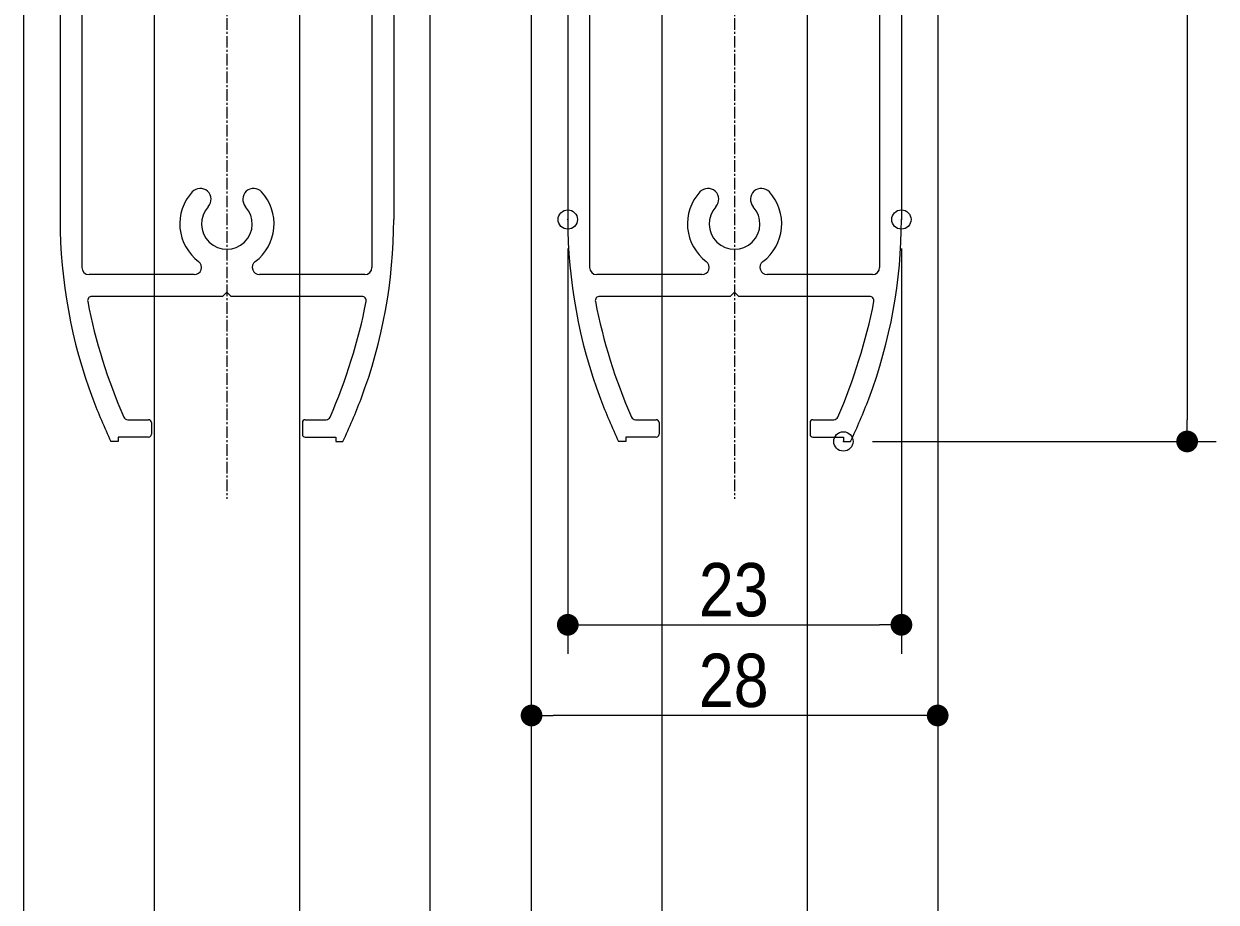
# Model space of a CAD drawing. Units: millimetres, scale not verified. Extents: x -4547 to 4547, y -2284 to 2284.
# Drawn here: x 401 to 1017, y -373 to 81 of the extents above; entities that cross this region are included whole.
import ezdxf
from ezdxf.enums import TextEntityAlignment as Align

# ---------------------------------------------------------------- set-up
doc = ezdxf.new("R2010")
doc.units = ezdxf.units.MM
doc.header["$LTSCALE"] = 20
doc.header["$PDMODE"] = 32
doc.header["$PDSIZE"] = 10
doc.linetypes.add('USER4', pattern=[9.172222, 5.997222, -1.058333, 1.058333, -1.058333])
for name, color, linetype, lineweight in [('0-1_3一般', 7, 'Continuous', 15), ('0-2_2寸法-1', 7, 'Continuous', 15), ('0-3_0', 7, 'Continuous', 25)]:
    doc.layers.add(name, color=color, linetype=linetype, lineweight=lineweight)
doc.layers.add('0-4_Defpoints', color=7, linetype='Continuous')
doc.styles.add('ＭＳ Ｐゴシック', font='')
doc.styles.get('ＭＳ Ｐゴシック').set_extended_font_data('MS PGothic')

# ---------------------------------------------------------------- blocks, each defined once
blk = doc.blocks.new('グループ-43')
at = {"layer": '0-1_3一般', "linetype": 'USER4', "lineweight": 5}
for p, q in [((36923.8, 14694), (36923.8, -3299.9)), ((42173.8, 14694), (42173.8, -3299.9))]:
    blk.add_line(p, q, dxfattribs=at)
at = {"layer": '0-1_3一般', "lineweight": 5}
for p, q in [((35198.8, 6969), (35198.8, -411.3)), ((38648.8, 6969), (38648.8, -411.3)), ((40448.8, 6969), (40448.8, -411.3)), ((43898.8, 6969), (43898.8, -411.3)), ((35423.8, 4392.8), (35423.8, -906)), ((38423.8, 4392.8), (38423.8, -906)), ((40673.8, 4392.8), (40673.8, -906)), ((43673.8, 4392.8), (43673.8, -906)), ((36586.3, -981), (35498.8, -981)), ((38348.8, -981), (37261.3, -981)), ((41836.3, -981), (40748.8, -981)), ((43598.8, -981), (42511.3, -981)), ((36878.8, -1206), (35528, -1206)), ((42128.8, -1206), (40778, -1206)), ((42173.8, -1161), (42128.8, -1206)), ((42218.8, -1206), (42173.8, -1161)), ((43569.6, -1206), (42218.8, -1206)), ((35897.8, -2481), (36113.8, -2481)), ((36143.8, -2511), (36143.8, -2631)), ((37703.8, -2511), (37703.8, -2631)), ((37733.8, -2481), (37949.9, -2481)), ((41147.8, -2481), (41363.8, -2481)), ((41393.8, -2511), (41393.8, -2631)), ((42953.8, -2511), (42953.8, -2631)), ((42983.8, -2481), (43199.9, -2481)), ((35798.8, -2706), (35723.8, -2706)), ((35798.8, -2661), (35798.8, -2706)), ((36113.8, -2661), (35798.8, -2661)), ((42983.8, -2661), (43298.8, -2661)), ((43298.8, -2661), (43298.8, -2706)), ((43298.8, -2706), (43373.8, -2706))]:
    blk.add_line(p, q, dxfattribs=at)
for points in [[(38319.6, -1206), (36968.8, -1206), (36923.8, -1161), (36878.8, -1206)], [(37733.8, -2661), (38048.8, -2661), (38048.8, -2706), (38123.8, -2706)], [(41363.8, -2661), (41048.8, -2661), (41048.8, -2706), (40973.8, -2706)]]:
    blk.add_lwpolyline(points, dxfattribs=at)
for centre, radius, start, end in [((36647.5, -202.4), 112.5, 317.4576, 137.4576), ((37200.1, -202.4), 112.5, 42.5424, 222.5424), ((41897.5, -202.4), 112.5, 317.4576, 137.4576), ((42450.1, -202.4), 112.5, 42.5424, 222.5424), ((36923.8, -456), 487.5, 137.4576, 233.1301), ((36923.8, -456), 487.5, 306.8699, 42.5424), ((42173.8, -456), 487.5, 137.4576, 233.1301), ((42173.8, -456), 487.5, 306.8699, 42.5424), ((36923.8, -456), 262.5, 137.4576, 42.5424), ((42173.8, -456), 262.5, 137.4576, 42.5424), ((40448.8, -411.3), 5250, 180, 200.66323), ((33398.8, -411.3), 5250, 339.33677, 0), ((45698.8, -411.3), 5250, 180, 200.66323), ((38648.8, -411.3), 5250, 339.33677, 0), ((36586.3, -906), 75, 270, 53.1301), ((37261.3, -906), 75, 126.8699, 270), ((41836.3, -906), 75, 270, 53.1301), ((42511.3, -906), 75, 126.8699, 270), ((35498.8, -906), 75, 180, 270), ((38348.8, -906), 75, 270, 0), ((40748.8, -906), 75, 180, 270), ((43598.8, -906), 75, 270, 0), ((35528, -1251), 45, 90, 191.11238), ((38319.6, -1251), 45, 348.88762, 90), ((40778, -1251), 45, 90, 191.11238), ((43569.6, -1251), 45, 348.88762, 90), ((41150.6, -146.6), 5775, 191.11238, 203.54944), ((32697.1, -146.6), 5775, 336.45056, 348.88762), ((46400.6, -146.6), 5775, 191.11238, 203.54944), ((37947.1, -146.6), 5775, 336.45056, 348.88762), ((41150.6, -146.6), 6000, 200.66323, 205.2495), ((32697.1, -146.6), 6000, 334.7505, 339.33677), ((46400.6, -146.6), 6000, 200.66323, 205.2495), ((37947.1, -146.6), 6000, 334.7505, 339.33677), ((35897.8, -2436), 45, 203.54944, 270), ((37949.9, -2436), 45, 270, 336.45056), ((41147.8, -2436), 45, 203.54944, 270), ((43199.9, -2436), 45, 270, 336.45056), ((36113.8, -2511), 30, 0, 90), ((37733.8, -2511), 30, 90, 180), ((41363.8, -2511), 30, 0, 90), ((42983.8, -2511), 30, 90, 180), ((36113.8, -2631), 30, 270, 0), ((37733.8, -2631), 30, 180, 270), ((41363.8, -2631), 30, 270, 0), ((42983.8, -2631), 30, 180, 270)]:
    blk.add_arc(centre, radius, start, end, dxfattribs=at)
blk = doc.blocks.new('グループ-51')
at = {"layer": '0-1_3一般', "lineweight": 5}
for p, q in [((34823.8, -31971.3), (34823.8, 7044)), ((36173.8, -31971.3), (36173.8, 7044)), ((37673.8, 7044), (37673.8, -31971.3)), ((39023.8, 7044), (39023.8, -31971.3)), ((40073.8, -31971.3), (40073.8, 7044)), ((41423.8, -31971.3), (41423.8, 7044)), ((42923.8, 7044), (42923.8, -31971.3)), ((44273.8, 7044), (44273.8, -31971.3))]:
    blk.add_line(p, q, dxfattribs=at)
blk = doc.blocks.new('グループ-58')
at = {"layer": '0-1_3一般'}
for name in ['グループ-43', 'グループ-51']:
    blk.add_blockref(name, (0, 0), dxfattribs=at)
blk = doc.blocks.new('_Dot')
at = {"layer": '0-3_0'}
blk.add_line((-10, 0), (-20, 0), dxfattribs=at)
for points in [[(0, 0), (-10, 0), (-9.92, 1.25)], [(0, 0), (-9.92, -1.25), (-10, 0)], [(0, 0), (-9.92, 1.25), (-9.69, 2.49)], [(0, 0), (-9.69, -2.49), (-9.92, -1.25)], [(0, 0), (-9.69, 2.49), (-9.3, 3.68)], [(0, 0), (-9.3, -3.68), (-9.69, -2.49)], [(0, 0), (-9.3, 3.68), (-8.76, 4.82)], [(0, 0), (-8.76, -4.82), (-9.3, -3.68)], [(0, 0), (-8.76, 4.82), (-8.09, 5.88)], [(0, 0), (-8.09, -5.88), (-8.76, -4.82)], [(0, 0), (-8.09, 5.88), (-7.29, 6.85)], [(0, 0), (-7.29, -6.85), (-8.09, -5.88)], [(0, 0), (-7.29, 6.85), (-6.37, 7.71)], [(0, 0), (-6.37, -7.71), (-7.29, -6.85)], [(0, 0), (-6.37, 7.71), (-5.36, 8.44)], [(0, 0), (-5.36, -8.44), (-6.37, -7.71)], [(0, 0), (-5.36, 8.44), (-4.26, 9.05)], [(0, 0), (-4.26, -9.05), (-5.36, -8.44)], [(0, 0), (-4.26, 9.05), (-3.09, 9.51)], [(0, 0), (-3.09, -9.51), (-4.26, -9.05)], [(0, 0), (-3.09, 9.51), (-1.87, 9.82)], [(0, 0), (-1.87, -9.82), (-3.09, -9.51)], [(0, 0), (-1.87, 9.82), (-0.63, 9.98)], [(0, 0), (-0.63, -9.98), (-1.87, -9.82)], [(0, 0), (-0.63, 9.98), (0.63, 9.98)], [(0, 0), (0.63, -9.98), (-0.63, -9.98)], [(0, 0), (0.63, 9.98), (1.87, 9.82)], [(0, 0), (1.87, 9.82), (3.09, 9.51)], [(0, 0), (3.09, 9.51), (4.26, 9.05)], [(0, 0), (4.26, 9.05), (5.36, 8.44)], [(0, 0), (5.36, 8.44), (6.37, 7.71)], [(0, 0), (6.37, 7.71), (7.29, 6.85)], [(0, 0), (7.29, 6.85), (8.09, 5.88)], [(0, 0), (8.09, 5.88), (8.76, 4.82)], [(0, 0), (8.76, 4.82), (9.3, 3.68)], [(0, 0), (9.3, 3.68), (9.69, 2.49)], [(0, 0), (9.69, 2.49), (9.92, 1.25)], [(0, 0), (9.92, 1.25), (10, 0)], [(0, 0), (1.87, -9.82), (0.63, -9.98)], [(0, 0), (3.09, -9.51), (1.87, -9.82)], [(0, 0), (4.26, -9.05), (3.09, -9.51)], [(0, 0), (5.36, -8.44), (4.26, -9.05)], [(0, 0), (6.37, -7.71), (5.36, -8.44)], [(0, 0), (7.29, -6.85), (6.37, -7.71)], [(0, 0), (8.09, -5.88), (7.29, -6.85)], [(0, 0), (8.76, -4.82), (8.09, -5.88)], [(0, 0), (9.3, -3.68), (8.76, -4.82)], [(0, 0), (9.69, -2.49), (9.3, -3.68)], [(0, 0), (9.92, -1.25), (9.69, -2.49)], [(0, 0), (10, 0), (9.92, -1.25)]]:
    blk.add_solid(points, dxfattribs=at)

msp = doc.modelspace()

# ---------------------------------------------------------------- linework, layer by layer
at = {"layer": '0-2_2寸法-1'}
for p, q in [((1002.06, 340.95), (1002.06, -124.04)), ((681.82, -35.56), (681.82, -245.08)), ((854.32, -35.56), (854.32, -245.08)), ((839.32, -135.3), (1017.06, -135.3)), ((693.07, -230.08), (843.06, -230.08)), ((663.07, -261.96), (663.27, -261.96)), ((873.07, -261.96), (873.27, -261.96)), ((861.81, -276.96), (674.32, -276.96))]:
    msp.add_line(p, q, dxfattribs=at)
at = {"layer": '0-4_Defpoints'}
for p in [(681.82, -20.56), (854.32, -20.56), (824.32, -135.3), (1002.06, -135.3), (854.32, -230.08), (663.07, -276.96), (873.07, -276.96)]:
    msp.add_point(p, dxfattribs=at)

# ---------------------------------------------------------------- block references
at = {"layer": '0-1_3一般', "xscale": 0.05, "yscale": 0.05}
msp.add_blockref('グループ-58', (-1340.62, 0), dxfattribs=at)
at = {"layer": '0-2_2寸法-1', "xscale": 0.5627563, "yscale": 0.5627563}
for p, rotation in [((1002.06, -135.3), 270), ((681.82, -230.08), 180), ((663.07, -276.96), 180)]:
    msp.add_blockref('_Dot', p, dxfattribs=dict(at, rotation=rotation))
for p in [(854.32, -230.08), (873.07, -276.96)]:
    msp.add_blockref('_Dot', p, dxfattribs=at)

# ---------------------------------------------------------------- texts
at = {"layer": '0-2_2寸法-1', "style": 'ＭＳ Ｐゴシック', "width": 0.9}
for s, p in [('23', (749.62, -233.97)), ('28', (749.55, -280.84))]:
    msp.add_text(s, height=27.57, dxfattribs=at).set_placement(p, align=Align.BOTTOM_LEFT)

doc.saveas('drawing.dxf')
